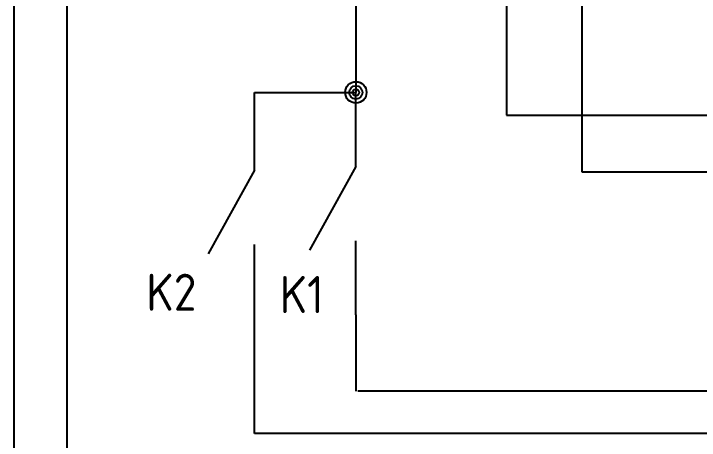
# Model space of a CAD drawing. Header units: millimetres. Extents: x 54 to 474, y 45 to 343.
# Drawn here: x 178.31 to 224.56, y 78.86 to 107.62 of the extents above; entities that cross this region are included whole.
import ezdxf
from ezdxf.enums import TextEntityAlignment as Align

# ---------------------------------------------------------------- set-up
doc = ezdxf.new("R2010")
doc.units = ezdxf.units.MM
for name, color, linetype in [('SYMS', 7, 'Continuous'), ('TAGS', 150, 'Continuous'), ('WIRES', 7, 'Continuous')]:
    doc.layers.add(name, color=color, linetype=linetype)
doc.styles.add('WD_IEC', font='isocp2.shx', dxfattribs={"width": 0.9, "height": 4})

# ---------------------------------------------------------------- blocks, each defined once
blk = doc.blocks.new('HCR21')
for p, q in [((2.5, 0), (-3.125, 3.125)), ((-7.5, 0), (-2.5, 0)), ((2.5, 0), (7.5, 0))]:
    blk.add_line(p, q)
at = {"style": 'WD_IEC'}
for tag, p in [('INST', (-2.5, 10.125)), ('LOC', (-2.5, 7.125)), ('TAG2', (-2.5, 4.125)), ('DESC1', (-2.5, -9.25)), ('DESC2', (-2.5, -12.25)), ('DESC3', (-2.5, -15.25))]:
    blk.add_attdef(tag, text='', height=2.5, dxfattribs=at).set_placement(p, align=Align.RIGHT)
for tag, p, height, flags in [('TERM01', (-7.5, 1), 2, 8), ('X2LINK', (0, 2.274), 0.32, 1), ('X8LINK', (0, 0.774), 0.32, 1), ('X4TERM01', (-7.5, 0), 0.32, 1), ('X1TERM02', (7.5, 0), 0.32, 1), ('CONTACT', (6.5, -2.25), 1, 1), ('FAMILY', (6.5, -3.75), 1, 1), ('COMMON', (7.75, -3.5), 1, 1)]:
    blk.add_attdef(tag, p, '', height=height, dxfattribs=dict(at, flags=flags))
at = {"style": 'WD_IEC', "flags": 8}
for tag, height, p in [('TERM02', 2, (7.5, 1)), ('XREF', 2.5, (-2.5, -6.25))]:
    blk.add_attdef(tag, text='', height=height, dxfattribs=at).set_placement(p, align=Align.RIGHT)
blk = doc.blocks.new('WDDOT')
for radius in [0.72, 0.449, 0.223]:
    blk.add_circle((0, 0), radius)

msp = doc.modelspace()

# ---------------------------------------------------------------- linework, layer by layer
for p, q in [((201.39, 126.584), (201.39, 102.312)), ((211.55, 126.584), (211.55, 100.79)), ((216.63, 126.584), (216.63, 96.965)), ((178.309, 113.726), (178.309, 71.58)), ((181.884, 109.759), (181.884, 76.132)), ((194.557, 102.312), (201.39, 102.312)), ((211.55, 100.79), (250.9, 100.79)), ((216.63, 96.965), (253.679, 96.965)), ((194.559, 79.324), (194.559, 87.063)), ((201.39, 87.312), (201.39, 82.183)), ((343.904, 82.183), (201.53, 82.183)), ((304.743, 79.324), (194.559, 79.324))]:
    msp.add_line(p, q)
at = {"layer": 'WIRES'}
msp.add_line((194.557, 102.063), (194.557, 102.312), dxfattribs=at)

# ---------------------------------------------------------------- block references
at = {"layer": 'SYMS', "rotation": 180}
msp.add_blockref('WDDOT', (201.39, 102.312), dxfattribs=at)
at = {"layer": 'SYMS'}
ref = msp.add_blockref('HCR21', (201.39, 94.812), dxfattribs=dict(at, rotation=89.99999999999999))
ref.add_attrib('TAG2', 'K1', dxfattribs={"layer": 'TAGS', "height": 2.5, "style": 'WD_IEC'}).set_placement((199.229, 89.938), align=Align.TOP_RIGHT)
ref = msp.add_blockref('HCR21', (194.559, 94.563), dxfattribs=dict(at, rotation=89.99999999999999))
ref.add_attrib('TAG2', 'K2', dxfattribs={"layer": 'TAGS', "height": 2.5, "style": 'WD_IEC'}).set_placement((188.943, 90.091), align=Align.TOP_CENTER)

doc.saveas('drawing.dxf')
